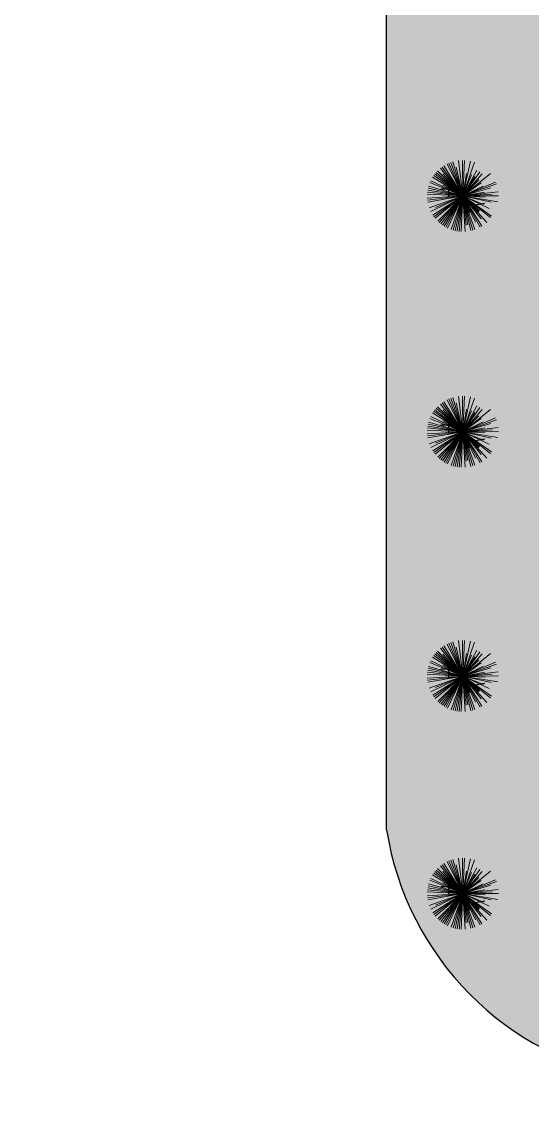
# Model space of a CAD drawing. Header units: millimetres. Extents: x -1544140 to 7445918, y -1294905 to 2019878.
# Drawn here: x 1790708 to 1791542, y 40757 to 42539 of the extents above; entities that cross this region are included whole.
import ezdxf

# ---------------------------------------------------------------- set-up
doc = ezdxf.new("R2010")
doc.units = ezdxf.units.MM
doc.header["$MEASUREMENT"] = 0
doc.layers.add('marc det', color=74, linetype='Continuous', lineweight=18)
picture_1 = doc.add_image_def('image5.png', size_in_pixel=(1482, 826))

msp = doc.modelspace()

# ---------------------------------------------------------------- hatches: boundary and pattern name
at = {"true_color": 0x8dc133, "transparency": 33554687}
h = msp.add_hatch(color=65, dxfattribs=at)
h.dxf.hatch_style = 1
h.paths.add_polyline_path([(1795172.5, 41123.3), (1795172.5, 43402.9, 0.352206), (1794673.8, 43794.6), (1791662.5, 43794.6, 0.266602), (1791304.4, 43411.2), (1791304.4, 41220.7, 0.323619), (1791708, 40814.3), (1794898.1, 40814.3, 0.388077)])
h.paths.add_polyline_path([(1794879.4, 41067.7), (1791732.5, 41067.7, -0.285044), (1791557.9, 41244.1), (1791557.9, 43377, -0.211803), (1791707, 43541.1), (1794675.5, 43541.1, -0.326949), (1794919, 43368.8), (1794919, 41120.8, -0.351898)], flags=16)

# ---------------------------------------------------------------- linework, layer by layer
at = {"color": 116, "true_color": 0x136734}
for p, q in [((1791405.3, 42278.4), (1791405.3, 42253.7)), ((1791417.6, 42266.1), (1791393, 42266.1)), ((1791405.3, 41893.5), (1791405.3, 41868.9)), ((1791417.6, 41881.2), (1791393, 41881.2)), ((1791405.3, 41494.9), (1791405.3, 41470.2)), ((1791417.6, 41482.6), (1791393, 41482.6)), ((1791417.6, 41127.4), (1791393, 41127.4)), ((1791405.3, 41139.8), (1791405.3, 41115.1))]:
    msp.add_line(p, q, dxfattribs=at)
at = {"color": 116, "lineweight": -2, "true_color": 0x136734}
for p, q in [((1791446.3, 42240.2), (1791465, 42243.5)), ((1791446.3, 41855.3), (1791465, 41858.6)), ((1791446.3, 41456.7), (1791465, 41460)), ((1791446.3, 41101.6), (1791465, 41104.9))]:
    msp.add_line(p, q, dxfattribs=at)
msp.add_lwpolyline([(1791304.4, 41220.7), (1791304.4, 43411.2)])
msp.add_arc((1791787.3, 41296.6), 488.8, 188.9332, 260.6635)
at = {"layer": 'marc det', "color": 116, "true_color": 0x136734}
for p, q in [((1791428.9, 42255.1), (1791397.7, 42304.1)), ((1791428.9, 42255.1), (1791403.4, 42307.3)), ((1791428.9, 42255.1), (1791406.3, 42308.7)), ((1791428.9, 42255.1), (1791409.4, 42309.8)), ((1791428.9, 42255.1), (1791412.5, 42310.9)), ((1791428.9, 42255.1), (1791422, 42312.8)), ((1791428.9, 42255.1), (1791428.5, 42313.2)), ((1791428.9, 42255.1), (1791431.8, 42313.1)), ((1791428.9, 42255.1), (1791441.5, 42311.8)), ((1791428.9, 42255.1), (1791447.8, 42310.1)), ((1791428.9, 42255.1), (1791379.5, 42285.7)), ((1791381.3, 42288.4), (1791428.9, 42255.1)), ((1791428.9, 42255.1), (1791381.3, 42288.4)), ((1791428.9, 42255.1), (1791383.2, 42291.1)), ((1791428.9, 42255.1), (1791385.3, 42293.6)), ((1791428.9, 42255.1), (1791387.5, 42295.9)), ((1791428.9, 42255.1), (1791392.4, 42300.3)), ((1791428.9, 42255.1), (1791395, 42302.3)), ((1791428.9, 42255.1), (1791396.4, 42291)), ((1791428.9, 42255.1), (1791417.9, 42302.2)), ((1791428.9, 42255.1), (1791451.9, 42297.4)), ((1791428.9, 42255.1), (1791456.5, 42294.5)), ((1791456.5, 42294.5), (1791428.9, 42255.1)), ((1791428.9, 42255.1), (1791434.9, 42291.8)), ((1791428.9, 42255.1), (1791474.1, 42291.6)), ((1791428.9, 42255.1), (1791460.7, 42291.1)), ((1791428.9, 42255.1), (1791442.9, 42289.4)), ((1791428.9, 42255.1), (1791448.4, 42286.6)), ((1791428.9, 42255.1), (1791372.1, 42267.7)), ((1791428.9, 42255.1), (1791372.9, 42270.8)), ((1791428.9, 42255.1), (1791375, 42277)), ((1791428.9, 42255.1), (1791376.4, 42280)), ((1791428.9, 42255.1), (1791396.2, 42272.9)), ((1791428.9, 42255.1), (1791454.9, 42281.4)), ((1791428.9, 42255.1), (1791482.5, 42277.7)), ((1791428.9, 42255.1), (1791458.9, 42276.6)), ((1791428.9, 42255.1), (1791483.7, 42274.6)), ((1791428.9, 42255.1), (1791462, 42271.3)), ((1791428.9, 42255.1), (1791474.9, 42268.6)), ((1791428.9, 42255.1), (1791370.8, 42258)), ((1791428.9, 42255.1), (1791370.9, 42251.5)), ((1791428.9, 42255.1), (1791371.1, 42261.2)), ((1791428.9, 42255.1), (1791371.2, 42248.2)), ((1791428.9, 42255.1), (1791371.5, 42264.5)), ((1791428.9, 42255.1), (1791371.6, 42245)), ((1791428.9, 42255.1), (1791374.1, 42235.6)), ((1791428.9, 42255.1), (1791376.7, 42229.5)), ((1791428.9, 42255.1), (1791379.9, 42223.9)), ((1791428.9, 42255.1), (1791381.7, 42221.2)), ((1791428.9, 42255.1), (1791383.7, 42218.6)), ((1791428.9, 42255.1), (1791384.5, 42236.4)), ((1791428.9, 42255.1), (1791388, 42213.7)), ((1791428.9, 42255.1), (1791390.4, 42211.5)), ((1791428.9, 42255.1), (1791392.9, 42209.4)), ((1791395.5, 42207.5), (1791428.9, 42255.1)), ((1791428.9, 42255.1), (1791398.3, 42205.7)), ((1791428.9, 42255.1), (1791401.1, 42204)), ((1791428.9, 42255.1), (1791404, 42202.6)), ((1791428.9, 42255.1), (1791410, 42200.1)), ((1791428.9, 42255.1), (1791413.1, 42199.1)), ((1791428.9, 42255.1), (1791416.3, 42198.3)), ((1791428.9, 42255.1), (1791419.5, 42197.7)), ((1791428.9, 42255.1), (1791422.7, 42197.3)), ((1791428.9, 42255.1), (1791426, 42197)), ((1791428.3, 42255.6), (1791475.9, 42222.3)), ((1791428.3, 42255.6), (1791473.9, 42219.7)), ((1791475.9, 42222.3), (1791428.3, 42255.6)), ((1791428.9, 42255.1), (1791486.6, 42261.9)), ((1791428.9, 42255.1), (1791465.1, 42261.5)), ((1791428.9, 42255.1), (1791476.6, 42258.1)), ((1791428.9, 42255.1), (1791487, 42255.4)), ((1791428.9, 42255.1), (1791434.5, 42207.6)), ((1791428.9, 42255.1), (1791432.5, 42197.1)), ((1791428.9, 42255.1), (1791437.2, 42208)), ((1791428.9, 42255.1), (1791448.4, 42200.3)), ((1791428.9, 42255.1), (1791445.3, 42199.3)), ((1791428.9, 42255.1), (1791442.2, 42198.5)), ((1791428.9, 42255.1), (1791457.3, 42204.4)), ((1791428.9, 42255.1), (1791449.9, 42212.2)), ((1791428.9, 42255.1), (1791460.1, 42206)), ((1791428.9, 42255.1), (1791465.6, 42253.2)), ((1791428.9, 42255.1), (1791486.3, 42245.7)), ((1791428.9, 42255.1), (1791475.5, 42244.7)), ((1791428.9, 42255.1), (1791462.8, 42241.3)), ((1791428.9, 42255.1), (1791440.2, 42228.3)), ((1791428.9, 42255.1), (1791454.9, 42229.4)), ((1791428.9, 42255.1), (1791456.3, 42230.9)), ((1791428.9, 42255.1), (1791472, 42234.6)), ((1791428.9, 42255.1), (1791458.9, 42218)), ((1791428.9, 42255.1), (1791467.9, 42212)), ((1791428.9, 41870.2), (1791387.5, 41911.1)), ((1791428.9, 41870.2), (1791392.4, 41915.5)), ((1791428.9, 41870.2), (1791395, 41917.4)), ((1791428.9, 41870.2), (1791397.7, 41919.3)), ((1791428.9, 41870.2), (1791403.4, 41922.4)), ((1791428.9, 41870.2), (1791406.3, 41923.8)), ((1791428.9, 41870.2), (1791409.4, 41925)), ((1791428.9, 41870.2), (1791412.5, 41926)), ((1791428.9, 41870.2), (1791417.9, 41917.3)), ((1791428.9, 41870.2), (1791422, 41928)), ((1791428.9, 41870.2), (1791428.5, 41928.4)), ((1791428.9, 41870.2), (1791431.8, 41928.3)), ((1791428.9, 41870.2), (1791441.5, 41927)), ((1791428.9, 41870.2), (1791447.8, 41925.2)), ((1791428.9, 41870.2), (1791451.9, 41912.5)), ((1791428.9, 41870.2), (1791376.4, 41895.1)), ((1791428.9, 41870.2), (1791379.5, 41900.9)), ((1791381.3, 41903.6), (1791428.9, 41870.2)), ((1791428.9, 41870.2), (1791381.3, 41903.6)), ((1791428.9, 41870.2), (1791383.2, 41906.2)), ((1791428.9, 41870.2), (1791385.3, 41908.7)), ((1791428.9, 41870.2), (1791396.4, 41906.1)), ((1791428.9, 41870.2), (1791456.5, 41909.6)), ((1791456.5, 41909.6), (1791428.9, 41870.2)), ((1791428.9, 41870.2), (1791434.9, 41906.9)), ((1791428.9, 41870.2), (1791474.1, 41906.7)), ((1791428.9, 41870.2), (1791460.7, 41906.3)), ((1791428.9, 41870.2), (1791442.9, 41904.6)), ((1791428.9, 41870.2), (1791448.4, 41901.7)), ((1791428.9, 41870.2), (1791454.9, 41896.5)), ((1791428.9, 41870.2), (1791371.1, 41876.4)), ((1791428.9, 41870.2), (1791371.5, 41879.6)), ((1791428.9, 41870.2), (1791372.1, 41882.8)), ((1791428.9, 41870.2), (1791372.9, 41886)), ((1791428.9, 41870.2), (1791375, 41892.1)), ((1791428.9, 41870.2), (1791396.2, 41888.1)), ((1791428.9, 41870.2), (1791482.5, 41892.8)), ((1791428.9, 41870.2), (1791458.9, 41891.8)), ((1791428.9, 41870.2), (1791483.7, 41889.7)), ((1791428.9, 41870.2), (1791462, 41886.4)), ((1791428.9, 41870.2), (1791474.9, 41883.8)), ((1791428.9, 41870.2), (1791486.6, 41877.1)), ((1791428.9, 41870.2), (1791465.1, 41876.6)), ((1791428.9, 41870.2), (1791370.8, 41873.1)), ((1791428.9, 41870.2), (1791370.9, 41866.6)), ((1791428.9, 41870.2), (1791371.2, 41863.4)), ((1791428.9, 41870.2), (1791371.6, 41860.1)), ((1791428.9, 41870.2), (1791374.1, 41850.7)), ((1791428.9, 41870.2), (1791376.7, 41844.7)), ((1791428.9, 41870.2), (1791379.9, 41839)), ((1791428.9, 41870.2), (1791381.7, 41836.3)), ((1791428.9, 41870.2), (1791383.7, 41833.7)), ((1791428.9, 41870.2), (1791384.5, 41851.5)), ((1791428.9, 41870.2), (1791388, 41828.9)), ((1791428.9, 41870.2), (1791390.4, 41826.6)), ((1791428.9, 41870.2), (1791392.9, 41824.6)), ((1791395.5, 41822.6), (1791428.9, 41870.2)), ((1791428.9, 41870.2), (1791398.3, 41820.8)), ((1791428.9, 41870.2), (1791401.1, 41819.2)), ((1791428.9, 41870.2), (1791404, 41817.7)), ((1791428.9, 41870.2), (1791410, 41815.2)), ((1791428.9, 41870.2), (1791413.1, 41814.3)), ((1791428.9, 41870.2), (1791416.3, 41813.5)), ((1791428.9, 41870.2), (1791419.5, 41812.8)), ((1791428.9, 41870.2), (1791422.7, 41812.4)), ((1791428.9, 41870.2), (1791426, 41812.2)), ((1791428.3, 41870.8), (1791475.9, 41837.4)), ((1791428.3, 41870.8), (1791473.9, 41834.8)), ((1791475.9, 41837.4), (1791428.3, 41870.8)), ((1791428.9, 41870.2), (1791476.6, 41873.2)), ((1791428.9, 41870.2), (1791487, 41870.6)), ((1791428.9, 41870.2), (1791434.5, 41822.8)), ((1791428.9, 41870.2), (1791432.5, 41812.2)), ((1791428.9, 41870.2), (1791437.2, 41823.2)), ((1791428.9, 41870.2), (1791448.4, 41815.5)), ((1791428.9, 41870.2), (1791445.3, 41814.5)), ((1791428.9, 41870.2), (1791442.2, 41813.6)), ((1791428.9, 41870.2), (1791457.3, 41819.5)), ((1791428.9, 41870.2), (1791449.9, 41827.3)), ((1791428.9, 41870.2), (1791460.1, 41821.2)), ((1791428.9, 41870.2), (1791465.6, 41868.4)), ((1791428.9, 41870.2), (1791486.3, 41860.8)), ((1791428.9, 41870.2), (1791475.5, 41859.9)), ((1791428.9, 41870.2), (1791462.8, 41856.4)), ((1791428.9, 41870.2), (1791440.2, 41843.4)), ((1791428.9, 41870.2), (1791454.9, 41844.5)), ((1791428.9, 41870.2), (1791456.3, 41846)), ((1791428.9, 41870.2), (1791472, 41849.8)), ((1791428.9, 41870.2), (1791458.9, 41833.1)), ((1791428.9, 41870.2), (1791467.9, 41827.1)), ((1791428.9, 41471.6), (1791395, 41518.8)), ((1791428.9, 41471.6), (1791397.7, 41520.6)), ((1791428.9, 41471.6), (1791403.4, 41523.8)), ((1791428.9, 41471.6), (1791406.3, 41525.2)), ((1791428.9, 41471.6), (1791409.4, 41526.3)), ((1791428.9, 41471.6), (1791412.5, 41527.3)), ((1791428.9, 41471.6), (1791417.9, 41518.7)), ((1791428.9, 41471.6), (1791422, 41529.3)), ((1791428.9, 41471.6), (1791428.5, 41529.7)), ((1791428.9, 41471.6), (1791431.8, 41529.6)), ((1791428.9, 41471.6), (1791441.5, 41528.3)), ((1791428.9, 41471.6), (1791447.8, 41526.6)), ((1791428.9, 41471.6), (1791379.5, 41502.2)), ((1791381.3, 41504.9), (1791428.9, 41471.6)), ((1791428.9, 41471.6), (1791381.3, 41504.9)), ((1791428.9, 41471.6), (1791383.2, 41507.6)), ((1791428.9, 41471.6), (1791385.3, 41510.1)), ((1791428.9, 41471.6), (1791387.5, 41512.4)), ((1791428.9, 41471.6), (1791392.4, 41516.8)), ((1791428.9, 41471.6), (1791396.4, 41507.5)), ((1791428.9, 41471.6), (1791451.9, 41513.9)), ((1791428.9, 41471.6), (1791456.5, 41511)), ((1791456.5, 41511), (1791428.9, 41471.6)), ((1791428.9, 41471.6), (1791434.9, 41508.2)), ((1791428.9, 41471.6), (1791474.1, 41508.1)), ((1791428.9, 41471.6), (1791460.7, 41507.6)), ((1791428.9, 41471.6), (1791442.9, 41505.9)), ((1791428.9, 41471.6), (1791448.4, 41503.1)), ((1791428.9, 41471.6), (1791372.1, 41484.2)), ((1791428.9, 41471.6), (1791372.9, 41487.3)), ((1791428.9, 41471.6), (1791375, 41493.5)), ((1791428.9, 41471.6), (1791376.4, 41496.5)), ((1791428.9, 41471.6), (1791396.2, 41489.4)), ((1791428.9, 41471.6), (1791454.9, 41497.9)), ((1791428.9, 41471.6), (1791482.5, 41494.1)), ((1791428.9, 41471.6), (1791458.9, 41493.1)), ((1791428.9, 41471.6), (1791483.7, 41491.1)), ((1791428.9, 41471.6), (1791462, 41487.8)), ((1791428.9, 41471.6), (1791474.9, 41485.1)), ((1791428.9, 41471.6), (1791370.8, 41474.5)), ((1791428.9, 41471.6), (1791370.9, 41468)), ((1791428.9, 41471.6), (1791371.1, 41477.7)), ((1791428.9, 41471.6), (1791371.2, 41464.7)), ((1791428.9, 41471.6), (1791371.5, 41481)), ((1791428.9, 41471.6), (1791371.6, 41461.5)), ((1791428.9, 41471.6), (1791374.1, 41452)), ((1791428.9, 41471.6), (1791376.7, 41446)), ((1791428.9, 41471.6), (1791379.9, 41440.4)), ((1791428.9, 41471.6), (1791381.7, 41437.7)), ((1791428.9, 41471.6), (1791383.7, 41435.1)), ((1791428.9, 41471.6), (1791384.5, 41452.9)), ((1791428.9, 41471.6), (1791388, 41430.2)), ((1791428.9, 41471.6), (1791390.4, 41428)), ((1791428.9, 41471.6), (1791392.9, 41425.9)), ((1791395.5, 41424), (1791428.9, 41471.6)), ((1791428.9, 41471.6), (1791398.3, 41422.2)), ((1791428.9, 41471.6), (1791401.1, 41420.5)), ((1791428.9, 41471.6), (1791404, 41419)), ((1791428.9, 41471.6), (1791410, 41416.6)), ((1791428.9, 41471.6), (1791413.1, 41415.6)), ((1791428.9, 41471.6), (1791416.3, 41414.8)), ((1791428.9, 41471.6), (1791419.5, 41414.2)), ((1791428.9, 41471.6), (1791422.7, 41413.8)), ((1791428.9, 41471.6), (1791426, 41413.5)), ((1791428.3, 41472.1), (1791475.9, 41438.8)), ((1791428.3, 41472.1), (1791473.9, 41436.2)), ((1791475.9, 41438.8), (1791428.3, 41472.1)), ((1791428.9, 41471.6), (1791486.6, 41478.4)), ((1791428.9, 41471.6), (1791465.1, 41478)), ((1791428.9, 41471.6), (1791476.6, 41474.5)), ((1791428.9, 41471.6), (1791487, 41471.9)), ((1791428.9, 41471.6), (1791434.5, 41424.1)), ((1791428.9, 41471.6), (1791432.5, 41413.6)), ((1791428.9, 41471.6), (1791437.2, 41424.5)), ((1791428.9, 41471.6), (1791448.4, 41416.8)), ((1791428.9, 41471.6), (1791445.3, 41415.8)), ((1791428.9, 41471.6), (1791442.2, 41415)), ((1791428.9, 41471.6), (1791457.3, 41420.9)), ((1791428.9, 41471.6), (1791449.9, 41428.7)), ((1791428.9, 41471.6), (1791460.1, 41422.5)), ((1791428.9, 41471.6), (1791465.6, 41469.7)), ((1791428.9, 41471.6), (1791486.3, 41462.2)), ((1791428.9, 41471.6), (1791475.5, 41461.2)), ((1791428.9, 41471.6), (1791462.8, 41457.8)), ((1791428.9, 41471.6), (1791440.2, 41444.8)), ((1791428.9, 41471.6), (1791454.9, 41445.8)), ((1791428.9, 41471.6), (1791456.3, 41447.3)), ((1791428.9, 41471.6), (1791472, 41451.1)), ((1791428.9, 41471.6), (1791458.9, 41434.4)), ((1791428.9, 41471.6), (1791467.9, 41428.5)), ((1791428.9, 41116.5), (1791395, 41163.7)), ((1791428.9, 41116.5), (1791397.7, 41165.5)), ((1791428.9, 41116.5), (1791403.4, 41168.7)), ((1791428.9, 41116.5), (1791406.3, 41170)), ((1791428.9, 41116.5), (1791409.4, 41171.2)), ((1791428.9, 41116.5), (1791412.5, 41172.2)), ((1791428.9, 41116.5), (1791417.9, 41163.5)), ((1791428.9, 41116.5), (1791422, 41174.2)), ((1791428.9, 41116.5), (1791428.5, 41174.6)), ((1791428.9, 41116.5), (1791431.8, 41174.5)), ((1791428.9, 41116.5), (1791441.5, 41173.2)), ((1791428.9, 41116.5), (1791447.8, 41171.4)), ((1791428.9, 41116.5), (1791379.5, 41147.1)), ((1791381.3, 41149.8), (1791428.9, 41116.5)), ((1791428.9, 41116.5), (1791381.3, 41149.8)), ((1791428.9, 41116.5), (1791383.2, 41152.4)), ((1791428.9, 41116.5), (1791385.3, 41154.9)), ((1791428.9, 41116.5), (1791387.5, 41157.3)), ((1791428.9, 41116.5), (1791392.4, 41161.7)), ((1791428.9, 41116.5), (1791396.4, 41152.4)), ((1791428.9, 41116.5), (1791451.9, 41158.8)), ((1791428.9, 41116.5), (1791456.5, 41155.9)), ((1791456.5, 41155.9), (1791428.9, 41116.5)), ((1791428.9, 41116.5), (1791434.9, 41153.1)), ((1791428.9, 41116.5), (1791474.1, 41153)), ((1791428.9, 41116.5), (1791460.7, 41152.5)), ((1791428.9, 41116.5), (1791442.9, 41150.8)), ((1791428.9, 41116.5), (1791448.4, 41147.9)), ((1791428.9, 41116.5), (1791372.1, 41129.1)), ((1791428.9, 41116.5), (1791372.9, 41132.2)), ((1791428.9, 41116.5), (1791375, 41138.4)), ((1791428.9, 41116.5), (1791376.4, 41141.4)), ((1791428.9, 41116.5), (1791396.2, 41134.3)), ((1791428.9, 41116.5), (1791454.9, 41142.7)), ((1791428.9, 41116.5), (1791482.5, 41139)), ((1791428.9, 41116.5), (1791458.9, 41138)), ((1791428.9, 41116.5), (1791483.7, 41136)), ((1791428.9, 41116.5), (1791462, 41132.6)), ((1791428.9, 41116.5), (1791474.9, 41130)), ((1791428.9, 41116.5), (1791370.8, 41119.4)), ((1791428.9, 41116.5), (1791370.9, 41112.8)), ((1791428.9, 41116.5), (1791371.1, 41122.6)), ((1791428.9, 41116.5), (1791371.2, 41109.6)), ((1791428.9, 41116.5), (1791371.5, 41125.9)), ((1791428.9, 41116.5), (1791371.6, 41106.4)), ((1791428.9, 41116.5), (1791374.1, 41096.9)), ((1791428.9, 41116.5), (1791376.7, 41090.9)), ((1791428.9, 41116.5), (1791379.9, 41085.2)), ((1791428.9, 41116.5), (1791381.7, 41082.5)), ((1791428.9, 41116.5), (1791383.7, 41079.9)), ((1791428.9, 41116.5), (1791384.5, 41097.8)), ((1791428.9, 41116.5), (1791388, 41075.1)), ((1791428.9, 41116.5), (1791390.4, 41072.9)), ((1791428.9, 41116.5), (1791392.9, 41070.8)), ((1791395.5, 41068.8), (1791428.9, 41116.5)), ((1791428.9, 41116.5), (1791398.3, 41067)), ((1791428.9, 41116.5), (1791401.1, 41065.4)), ((1791428.9, 41116.5), (1791404, 41063.9)), ((1791428.9, 41116.5), (1791410, 41061.5)), ((1791428.9, 41116.5), (1791413.1, 41060.5)), ((1791428.9, 41116.5), (1791416.3, 41059.7)), ((1791428.9, 41116.5), (1791419.5, 41059.1)), ((1791428.9, 41116.5), (1791422.7, 41058.6)), ((1791428.9, 41116.5), (1791426, 41058.4)), ((1791428.3, 41117), (1791475.9, 41083.6)), ((1791428.3, 41117), (1791473.9, 41081)), ((1791475.9, 41083.6), (1791428.3, 41117)), ((1791428.9, 41116.5), (1791486.6, 41123.3)), ((1791428.9, 41116.5), (1791465.1, 41122.8)), ((1791428.9, 41116.5), (1791476.6, 41119.4)), ((1791428.9, 41116.5), (1791487, 41116.8)), ((1791428.9, 41116.5), (1791434.5, 41069)), ((1791428.9, 41116.5), (1791432.5, 41058.4)), ((1791428.9, 41116.5), (1791437.2, 41069.4)), ((1791428.9, 41116.5), (1791448.4, 41061.7)), ((1791428.9, 41116.5), (1791445.3, 41060.7)), ((1791428.9, 41116.5), (1791442.2, 41059.9)), ((1791428.9, 41116.5), (1791457.3, 41065.7)), ((1791428.9, 41116.5), (1791449.9, 41073.6)), ((1791428.9, 41116.5), (1791460.1, 41067.4)), ((1791428.9, 41116.5), (1791465.6, 41114.6)), ((1791428.9, 41116.5), (1791486.3, 41107.1)), ((1791428.9, 41116.5), (1791475.5, 41106.1)), ((1791428.9, 41116.5), (1791462.8, 41102.6)), ((1791428.9, 41116.5), (1791440.2, 41089.7)), ((1791428.9, 41116.5), (1791454.9, 41090.7)), ((1791428.9, 41116.5), (1791456.3, 41092.2)), ((1791428.9, 41116.5), (1791472, 41096)), ((1791428.9, 41116.5), (1791458.9, 41079.3)), ((1791428.9, 41116.5), (1791467.9, 41073.3))]:
    msp.add_line(p, q, dxfattribs=at)

# ---------------------------------------------------------------- pictures from other files: only their frames are drawn
image = msp.add_image(picture_1, insert=(1748459.4, -24499.6), size_in_units=(203261.5, 113288.8))
image.dxf.flags = 7

doc.saveas('drawing.dxf')
